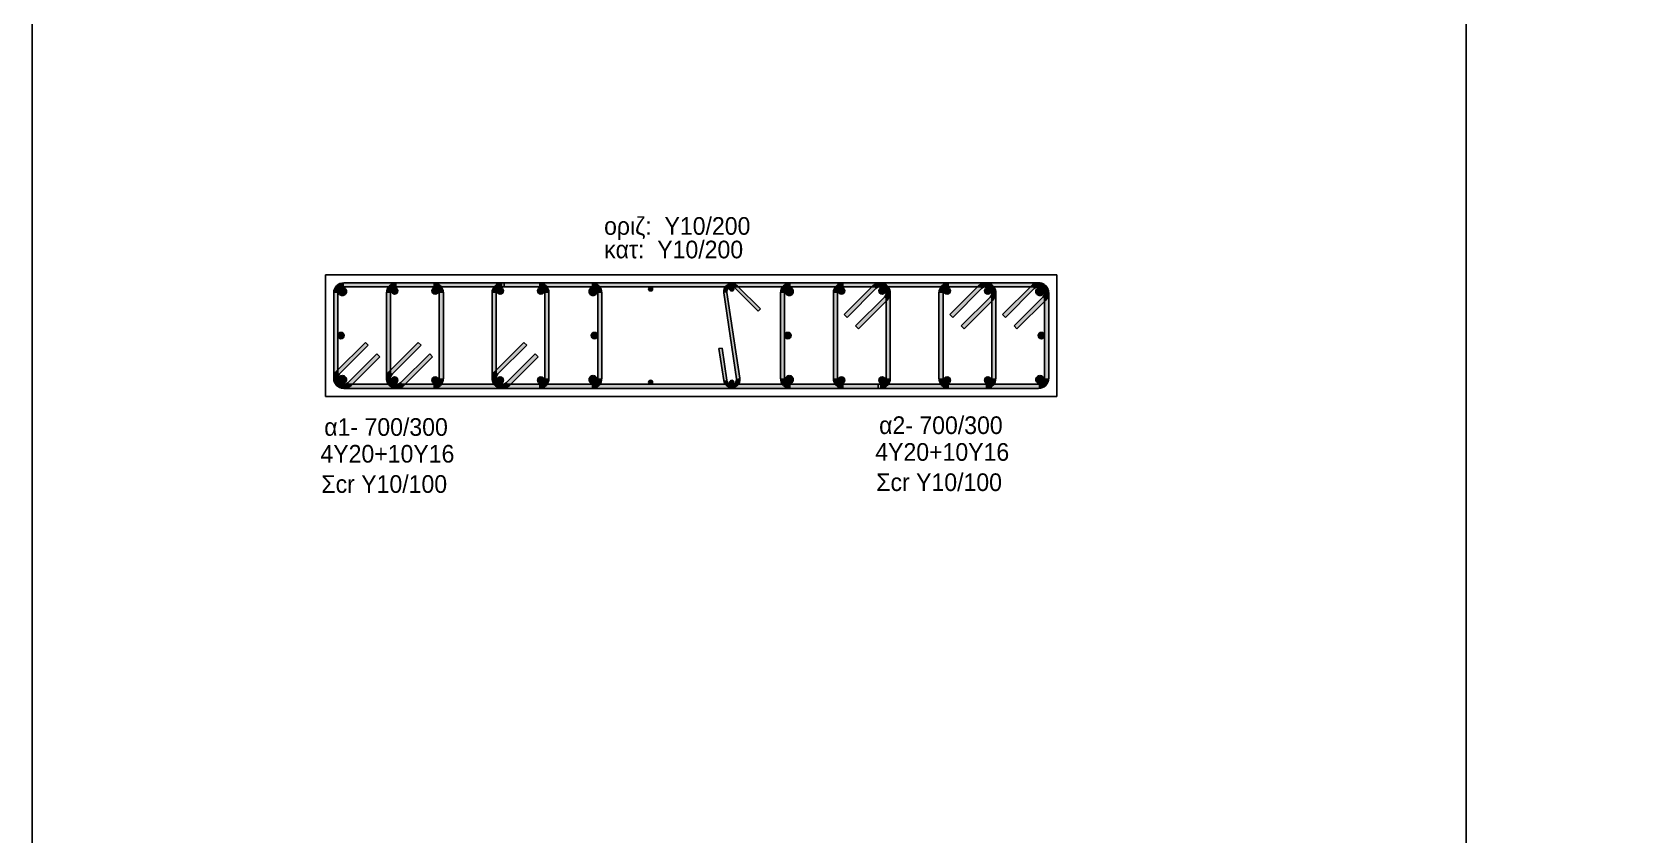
# Model space of a CAD drawing. Header units: millimetres. Extents: x -2171 to 1563, y -1758 to -1505.
# Drawn here: x 268.58 to 288.36, y -1610.18 to -1600.3 of the extents above; entities that cross this region are included whole.
import ezdxf

# ---------------------------------------------------------------- set-up
doc = ezdxf.new("R2010")
doc.units = ezdxf.units.MM
for name, color, linetype in [('-S_TEXT', 3, 'Continuous'), ('Col_Det', 7, 'Continuous'), ('Col_Det_Fill', 7, 'Continuous'), ('Geo_Col_Pro_1', 7, 'Continuous')]:
    doc.layers.add(name, color=color, linetype=linetype)
doc.styles.add('S1Arl22_b_934_161', font='arial.ttf', dxfattribs={"width": 0.933629, "height": 0.002175})

msp = doc.modelspace()

# ---------------------------------------------------------------- hatches: boundary and pattern name
at = {"layer": 'Col_Det_Fill'}
for color, points in [(252, [(272.4204, -1603.4326), (272.4204, -1603.3826, 0.4142136), (272.2954, -1603.5076), (272.3454, -1603.5076, -0.4142136)]), (252, [(272.3454, -1603.5076), (272.2954, -1603.5076), (272.2954, -1604.5576), (272.3454, -1604.5576)]), (12, [(272.3527, -1603.4899, 0.4142136), (272.4027, -1603.5399, 0.4142136), (272.4527, -1603.4899, 0.4142136), (272.4027, -1603.4399, 0.4142136)]), (252, [(275.4704, -1603.4326), (275.4704, -1603.3826), (272.4204, -1603.3826), (272.4204, -1603.4326)]), (252, [(273.0704, -1603.4326), (273.0704, -1603.3826, 0.4142136), (272.9454, -1603.5076), (272.9954, -1603.5076, -0.4142136)]), (252, [(272.9954, -1603.5076), (272.9454, -1603.5076), (272.9454, -1604.5576), (272.9954, -1604.5576)]), (56, [(273.0056, -1603.4828, 0.4142136), (273.0456, -1603.5228, 0.4142136), (273.0856, -1603.4828, 0.4142136), (273.0456, -1603.4428, 0.4142136)]), (252, [(273.5204, -1603.4326), (273.5204, -1603.3826), (273.0704, -1603.3826), (273.0704, -1603.4326)]), (56, [(273.5051, -1603.4828, 0.4142136), (273.5451, -1603.5228, 0.4142136), (273.5851, -1603.4828, 0.4142136), (273.5451, -1603.4428, 0.4142136)]), (252, [(273.5954, -1603.5076), (273.6454, -1603.5076, 0.4142136), (273.5204, -1603.3826), (273.5204, -1603.4326, -0.4142136)]), (252, [(273.5954, -1604.5576), (273.6454, -1604.5576), (273.6454, -1603.5076), (273.5954, -1603.5076)]), (252, [(274.3704, -1603.4326), (274.3704, -1603.3826, 0.4142136), (274.2454, -1603.5076), (274.2954, -1603.5076, -0.4142136)]), (252, [(274.2954, -1603.5076), (274.2454, -1603.5076), (274.2454, -1604.5576), (274.2954, -1604.5576)]), (56, [(274.3056, -1603.4828, 0.4142136), (274.3456, -1603.5228, 0.4142136), (274.3856, -1603.4828, 0.4142136), (274.3456, -1603.4428, 0.4142136)]), (252, [(274.8204, -1603.4326), (274.8204, -1603.3826), (274.3704, -1603.3826), (274.3704, -1603.4326)]), (252, [(278.9969, -1603.4326), (278.9969, -1603.3826), (274.3938, -1603.3826), (274.3938, -1603.4326)]), (56, [(274.8051, -1603.4828, 0.4142136), (274.8451, -1603.5228, 0.4142136), (274.8851, -1603.4828, 0.4142136), (274.8451, -1603.4428, 0.4142136)]), (252, [(274.8954, -1603.5076), (274.9454, -1603.5076, 0.4142136), (274.8204, -1603.3826), (274.8204, -1603.4326, -0.4142136)]), (252, [(274.8954, -1604.5576), (274.9454, -1604.5576), (274.9454, -1603.5076), (274.8954, -1603.5076)]), (12, [(275.438, -1603.4899, 0.4142136), (275.488, -1603.5399, 0.4142136), (275.538, -1603.4899, 0.4142136), (275.488, -1603.4399, 0.4142136)]), (252, [(275.5454, -1603.5076), (275.5954, -1603.5076, 0.4142136), (275.4704, -1603.3826), (275.4704, -1603.4326, -0.4142136)]), (252, [(275.5454, -1604.5576), (275.5954, -1604.5576), (275.5954, -1603.5076), (275.5454, -1603.5076)]), (133, [(276.1706, -1603.4576, 0.4142136), (276.1956, -1603.4826, 0.4142136), (276.2206, -1603.4576, 0.4142136), (276.1956, -1603.4326, 0.4142136)]), (252, [(277.0962, -1603.5074), (277.1358, -1603.5015, -0.7233449), (277.2375, -1603.4501), (277.2658, -1603.4219, 0.7233449)]), (252, [(277.2544, -1604.5637), (277.294, -1604.5578), (277.1358, -1603.5015), (277.0962, -1603.5074)]), (133, [(277.1701, -1603.4576, 0.4142136), (277.1951, -1603.4826, 0.4142136), (277.2201, -1603.4576, 0.4142136), (277.1951, -1603.4326, 0.4142136)]), (252, [(277.2658, -1603.4219), (277.2375, -1603.4501), (277.5204, -1603.733), (277.5487, -1603.7047)]), (252, [(277.9204, -1603.4326), (277.9204, -1603.3826, 0.4142136), (277.7954, -1603.5076), (277.8454, -1603.5076, -0.4142136)]), (252, [(277.8454, -1603.5076), (277.7954, -1603.5076), (277.7954, -1604.5576), (277.8454, -1604.5576)]), (12, [(277.9527, -1603.4899, 0.4142136), (277.9027, -1603.4399, 0.4142136), (277.8527, -1603.4899, 0.4142136), (277.9027, -1603.5399, 0.4142136)]), (252, [(280.9704, -1603.4326), (280.9704, -1603.3826), (277.9204, -1603.3826), (277.9204, -1603.4326)]), (252, [(278.5704, -1603.4326), (278.5704, -1603.3826, 0.4142136), (278.4454, -1603.5076), (278.4954, -1603.5076, -0.4142136)]), (252, [(278.4954, -1603.5076), (278.4454, -1603.5076), (278.4454, -1604.5576), (278.4954, -1604.5576)]), (56, [(278.5856, -1603.4828, 0.4142136), (278.5456, -1603.4428, 0.4142136), (278.5056, -1603.4828, 0.4142136), (278.5456, -1603.5228, 0.4142136)]), (252, [(279.0204, -1603.4326), (279.0204, -1603.3826), (278.5704, -1603.3826), (278.5704, -1603.4326)]), (252, [(278.9673, -1603.4545), (278.932, -1603.4192), (278.5784, -1603.7727), (278.6138, -1603.8081)]), (252, [(278.7198, -1603.9142), (278.7552, -1603.9495), (279.1087, -1603.596), (279.0734, -1603.5606)]), (252, [(279.0954, -1603.5076), (279.1454, -1603.5076, 0.6681786), (278.932, -1603.4192), (278.9673, -1603.4545, -0.6681786)]), (56, [(279.0851, -1603.4828, 0.4142136), (279.0451, -1603.4428, 0.4142136), (279.0051, -1603.4828, 0.4142136), (279.0451, -1603.5228, 0.4142136)]), (252, [(279.0734, -1603.5606), (279.1087, -1603.596, 0.6681786), (279.0204, -1603.3826), (279.0204, -1603.4326, -0.6681786)]), (252, [(279.0954, -1604.5576), (279.1454, -1604.5576), (279.1454, -1603.5076), (279.0954, -1603.5076)]), (252, [(279.8704, -1603.4326), (279.8704, -1603.3826, 0.4142136), (279.7454, -1603.5076), (279.7954, -1603.5076, -0.4142136)]), (252, [(279.7954, -1603.5076), (279.7454, -1603.5076), (279.7454, -1604.5576), (279.7954, -1604.5576)]), (56, [(279.8856, -1603.4828, 0.4142136), (279.8456, -1603.4428, 0.4142136), (279.8056, -1603.4828, 0.4142136), (279.8456, -1603.5228, 0.4142136)]), (252, [(280.3204, -1603.4326), (280.3204, -1603.3826), (279.8704, -1603.3826), (279.8704, -1603.4326)]), (252, [(280.2673, -1603.4545), (280.232, -1603.4192), (279.8784, -1603.7727), (279.9138, -1603.8081)]), (252, [(280.0198, -1603.9142), (280.0552, -1603.9495), (280.4087, -1603.596), (280.3734, -1603.5606)]), (252, [(280.3954, -1603.5076), (280.4454, -1603.5076, 0.6681786), (280.232, -1603.4192), (280.2673, -1603.4545, -0.6681786)]), (56, [(280.3851, -1603.4828, 0.4142136), (280.3451, -1603.4428, 0.4142136), (280.3051, -1603.4828, 0.4142136), (280.3451, -1603.5228, 0.4142136)]), (252, [(280.3734, -1603.5606), (280.4087, -1603.596, 0.6681786), (280.3204, -1603.3826), (280.3204, -1603.4326, -0.6681786)]), (252, [(280.3954, -1604.5576), (280.4454, -1604.5576), (280.4454, -1603.5076), (280.3954, -1603.5076)]), (252, [(280.9173, -1603.4545), (280.882, -1603.4192), (280.5284, -1603.7727), (280.5638, -1603.8081)]), (252, [(280.6698, -1603.9142), (280.7052, -1603.9495), (281.0587, -1603.596), (281.0234, -1603.5606)]), (252, [(281.0454, -1603.5076), (281.0954, -1603.5076, 0.6681786), (280.882, -1603.4192), (280.9173, -1603.4545, -0.6681786)]), (12, [(281.038, -1603.4899, 0.4142136), (280.988, -1603.4399, 0.4142136), (280.938, -1603.4899, 0.4142136), (280.988, -1603.5399, 0.4142136)]), (252, [(281.0234, -1603.5606), (281.0587, -1603.596, 0.6681786), (280.9704, -1603.3826), (280.9704, -1603.4326, -0.6681786)]), (252, [(281.0454, -1604.5576), (281.0954, -1604.5576), (281.0954, -1603.5076), (281.0454, -1603.5076)]), (252, [(272.7209, -1604.151), (272.6855, -1604.1156), (272.332, -1604.4692), (272.3673, -1604.5045)]), (12, [(272.3454, -1604.0325, 0.4142136), (272.3854, -1604.0725, 0.4142136), (272.4254, -1604.0325, 0.4142136), (272.3854, -1603.9925, 0.4142136)]), (252, [(273.3709, -1604.151), (273.3355, -1604.1156), (272.982, -1604.4692), (273.0173, -1604.5045)]), (252, [(274.6709, -1604.151), (274.6355, -1604.1156), (274.282, -1604.4692), (274.3173, -1604.5045)]), (12, [(275.4654, -1604.0326, 0.4142136), (275.5054, -1604.0726, 0.4142136), (275.5454, -1604.0326, 0.4142136), (275.5054, -1603.9926, 0.4142136)]), (12, [(277.9254, -1604.0325, 0.4142136), (277.8854, -1603.9925, 0.4142136), (277.8454, -1604.0325, 0.4142136), (277.8854, -1604.0725, 0.4142136)]), (12, [(281.0454, -1604.0326, 0.4142136), (281.0054, -1603.9926, 0.4142136), (280.9654, -1604.0326, 0.4142136), (281.0054, -1604.0726, 0.4142136)]), (252, [(272.4734, -1604.6106), (272.5087, -1604.646), (272.8623, -1604.2924), (272.8269, -1604.2571)]), (252, [(273.1234, -1604.6106), (273.1587, -1604.646), (273.5123, -1604.2924), (273.4769, -1604.2571)]), (252, [(274.4234, -1604.6106), (274.4587, -1604.646), (274.8123, -1604.2924), (274.7769, -1604.2571)]), (252, [(277.0765, -1604.1859), (277.0369, -1604.1918), (277.0962, -1604.5874), (277.1358, -1604.5815)]), (252, [(272.3673, -1604.5045), (272.332, -1604.4692, 0.6681786), (272.4204, -1604.6826), (272.4204, -1604.6326, -0.6681786)]), (252, [(272.3454, -1604.5576), (272.2954, -1604.5576, 0.6681786), (272.5087, -1604.646), (272.4734, -1604.6106, -0.6681786)]), (12, [(272.3527, -1604.5753, 0.4142136), (272.4027, -1604.6253, 0.4142136), (272.4527, -1604.5753, 0.4142136), (272.4027, -1604.5253, 0.4142136)]), (252, [(273.0173, -1604.5045), (272.982, -1604.4692, 0.6681786), (273.0704, -1604.6826), (273.0704, -1604.6326, -0.6681786)]), (252, [(272.9954, -1604.5576), (272.9454, -1604.5576, 0.6681786), (273.1587, -1604.646), (273.1234, -1604.6106, -0.6681786)]), (56, [(273.0056, -1604.5823, 0.4142136), (273.0456, -1604.6223, 0.4142136), (273.0856, -1604.5823, 0.4142136), (273.0456, -1604.5423, 0.4142136)]), (56, [(273.5051, -1604.5823, 0.4142136), (273.5451, -1604.6223, 0.4142136), (273.5851, -1604.5823, 0.4142136), (273.5451, -1604.5423, 0.4142136)]), (252, [(273.5204, -1604.6326), (273.5204, -1604.6826, 0.4142136), (273.6454, -1604.5576), (273.5954, -1604.5576, -0.4142136)]), (252, [(274.3173, -1604.5045), (274.282, -1604.4692, 0.6681786), (274.3704, -1604.6826), (274.3704, -1604.6326, -0.6681786)]), (252, [(274.2954, -1604.5576), (274.2454, -1604.5576, 0.6681786), (274.4587, -1604.646), (274.4234, -1604.6106, -0.6681786)]), (56, [(274.3056, -1604.5823, 0.4142136), (274.3456, -1604.6223, 0.4142136), (274.3856, -1604.5823, 0.4142136), (274.3456, -1604.5423, 0.4142136)]), (56, [(274.8051, -1604.5823, 0.4142136), (274.8451, -1604.6223, 0.4142136), (274.8851, -1604.5823, 0.4142136), (274.8451, -1604.5423, 0.4142136)]), (252, [(274.8204, -1604.6326), (274.8204, -1604.6826, 0.4142136), (274.9454, -1604.5576), (274.8954, -1604.5576, -0.4142136)]), (12, [(275.438, -1604.5753, 0.4142136), (275.488, -1604.6253, 0.4142136), (275.538, -1604.5753, 0.4142136), (275.488, -1604.5253, 0.4142136)]), (252, [(275.4704, -1604.6326), (275.4704, -1604.6826, 0.4142136), (275.5954, -1604.5576), (275.5454, -1604.5576, -0.4142136)]), (252, [(277.1358, -1604.5815), (277.0962, -1604.5874, 1), (277.294, -1604.5578), (277.2544, -1604.5637, -1)]), (252, [(277.8454, -1604.5576), (277.7954, -1604.5576, 0.4142136), (277.9204, -1604.6826), (277.9204, -1604.6326, -0.4142136)]), (12, [(277.9527, -1604.5753, 0.4142136), (277.9027, -1604.5253, 0.4142136), (277.8527, -1604.5753, 0.4142136), (277.9027, -1604.6253, 0.4142136)]), (252, [(278.4954, -1604.5576), (278.4454, -1604.5576, 0.4142136), (278.5704, -1604.6826), (278.5704, -1604.6326, -0.4142136)]), (56, [(278.5856, -1604.5823, 0.4142136), (278.5456, -1604.5423, 0.4142136), (278.5056, -1604.5823, 0.4142136), (278.5456, -1604.6223, 0.4142136)]), (56, [(279.0851, -1604.5823, 0.4142136), (279.0451, -1604.5423, 0.4142136), (279.0051, -1604.5823, 0.4142136), (279.0451, -1604.6223, 0.4142136)]), (252, [(279.0204, -1604.6326), (279.0204, -1604.6826, 0.4142136), (279.1454, -1604.5576), (279.0954, -1604.5576, -0.4142136)]), (252, [(279.7954, -1604.5576), (279.7454, -1604.5576, 0.4142136), (279.8704, -1604.6826), (279.8704, -1604.6326, -0.4142136)]), (56, [(279.8856, -1604.5823, 0.4142136), (279.8456, -1604.5423, 0.4142136), (279.8056, -1604.5823, 0.4142136), (279.8456, -1604.6223, 0.4142136)]), (56, [(280.3851, -1604.5823, 0.4142136), (280.3451, -1604.5423, 0.4142136), (280.3051, -1604.5823, 0.4142136), (280.3451, -1604.6223, 0.4142136)]), (252, [(280.3204, -1604.6326), (280.3204, -1604.6826, 0.4142136), (280.4454, -1604.5576), (280.3954, -1604.5576, -0.4142136)]), (12, [(281.038, -1604.5753, 0.4142136), (280.988, -1604.5253, 0.4142136), (280.938, -1604.5753, 0.4142136), (280.988, -1604.6253, 0.4142136)]), (252, [(280.9704, -1604.6326), (280.9704, -1604.6826, 0.4142136), (281.0954, -1604.5576), (281.0454, -1604.5576, -0.4142136)]), (252, [(272.4204, -1604.6326), (272.4204, -1604.6826), (275.4704, -1604.6826), (275.4704, -1604.6326)]), (252, [(273.0704, -1604.6326), (273.0704, -1604.6826), (273.5204, -1604.6826), (273.5204, -1604.6326)]), (252, [(274.3704, -1604.6326), (274.3704, -1604.6826), (274.8204, -1604.6826), (274.8204, -1604.6326)]), (252, [(274.3938, -1604.6326), (274.3938, -1604.6826), (278.9969, -1604.6826), (278.9969, -1604.6326)]), (133, [(276.1706, -1604.6076, 0.4142136), (276.1956, -1604.6326, 0.4142136), (276.2206, -1604.6076, 0.4142136), (276.1956, -1604.5826, 0.4142136)]), (133, [(277.1701, -1604.6076, 0.4142136), (277.1951, -1604.6326, 0.4142136), (277.2201, -1604.6076, 0.4142136), (277.1951, -1604.5826, 0.4142136)]), (252, [(277.9204, -1604.6326), (277.9204, -1604.6826), (280.9704, -1604.6826), (280.9704, -1604.6326)]), (252, [(278.5704, -1604.6326), (278.5704, -1604.6826), (279.0204, -1604.6826), (279.0204, -1604.6326)]), (252, [(279.8704, -1604.6326), (279.8704, -1604.6826), (280.3204, -1604.6826), (280.3204, -1604.6326)])]:
    msp.add_hatch(color=color, dxfattribs=at).paths.add_polyline_path(points)

# ---------------------------------------------------------------- linework, layer by layer
at = {"layer": '-S_TEXT', "ltscale": 5}
msp.add_lwpolyline([(268.584, -1590.2497), (326.7315, -1590.2497), (326.7315, -1630.2944), (268.584, -1630.2944)], close=True, dxfattribs=at)
at = {"layer": 'Col_Det', "color": 7}
for points in [[(281.1954, -1603.2826), (272.1954, -1603.2826)], [(272.1954, -1603.2826), (272.1954, -1604.7826)], [(281.1954, -1604.7826), (281.1954, -1603.2826)], [(272.2954, -1603.5076), (272.2954, -1604.5576)], [(272.3454, -1604.5576), (272.3454, -1603.5076)], [(275.4704, -1603.3826), (272.4204, -1603.3826)], [(272.4204, -1603.4326), (275.4704, -1603.4326)], [(272.9454, -1603.5076), (272.9454, -1604.5576)], [(272.9954, -1604.5576), (272.9954, -1603.5076)], [(273.5204, -1603.3826), (273.0704, -1603.3826)], [(273.0704, -1603.4326), (273.5204, -1603.4326)], [(273.5954, -1603.5076), (273.5954, -1604.5576)], [(273.6454, -1604.5576), (273.6454, -1603.5076)], [(274.2454, -1603.5076), (274.2454, -1604.5576)], [(274.2954, -1604.5576), (274.2954, -1603.5076)], [(274.8204, -1603.3826), (274.3704, -1603.3826)], [(274.3704, -1603.4326), (274.8204, -1603.4326)], [(278.9969, -1603.3826), (274.3938, -1603.3826)], [(274.3938, -1603.3826), (274.3938, -1603.4326)], [(274.3938, -1603.4326), (278.9969, -1603.4326)], [(274.8954, -1603.5076), (274.8954, -1604.5576)], [(274.9454, -1604.5576), (274.9454, -1603.5076)], [(275.5454, -1603.5076), (275.5454, -1604.5576)], [(275.5954, -1604.5576), (275.5954, -1603.5076)], [(277.0962, -1603.5074), (277.2544, -1604.5637)], [(277.294, -1604.5578), (277.1358, -1603.5015)], [(277.2375, -1603.4501), (277.5204, -1603.733)], [(277.5487, -1603.7047), (277.2658, -1603.4219)], [(277.7954, -1603.5076), (277.7954, -1604.5576)], [(277.8454, -1604.5576), (277.8454, -1603.5076)], [(280.9704, -1603.3826), (277.9204, -1603.3826)], [(277.9204, -1603.4326), (280.9704, -1603.4326)], [(278.4454, -1603.5076), (278.4454, -1604.5576)], [(278.4954, -1604.5576), (278.4954, -1603.5076)], [(279.0204, -1603.3826), (278.5704, -1603.3826)], [(278.5704, -1603.4326), (279.0204, -1603.4326)], [(278.932, -1603.4192), (278.5784, -1603.7727)], [(278.6138, -1603.8081), (278.9673, -1603.4545)], [(279.0734, -1603.5606), (278.7198, -1603.9142)], [(278.9969, -1603.4326), (278.9969, -1603.3826)], [(279.0954, -1603.5076), (279.0954, -1604.5576)], [(279.1454, -1604.5576), (279.1454, -1603.5076)], [(279.7454, -1603.5076), (279.7454, -1604.5576)], [(279.7954, -1604.5576), (279.7954, -1603.5076)], [(280.3204, -1603.3826), (279.8704, -1603.3826)], [(279.8704, -1603.4326), (280.3204, -1603.4326)], [(280.232, -1603.4192), (279.8784, -1603.7727)], [(279.9138, -1603.8081), (280.2673, -1603.4545)], [(280.3734, -1603.5606), (280.0198, -1603.9142)], [(280.3954, -1603.5076), (280.3954, -1604.5576)], [(280.4454, -1604.5576), (280.4454, -1603.5076)], [(280.882, -1603.4192), (280.5284, -1603.7727)], [(280.5638, -1603.8081), (280.9173, -1603.4545)], [(281.0234, -1603.5606), (280.6698, -1603.9142)], [(281.0454, -1603.5076), (281.0454, -1604.5576)], [(281.0954, -1604.5576), (281.0954, -1603.5076)], [(277.5204, -1603.733), (277.5487, -1603.7047)], [(278.5784, -1603.7727), (278.6138, -1603.8081)], [(278.7552, -1603.9495), (279.1087, -1603.596)], [(279.8784, -1603.7727), (279.9138, -1603.8081)], [(280.0552, -1603.9495), (280.4087, -1603.596)], [(280.5284, -1603.7727), (280.5638, -1603.8081)], [(280.7052, -1603.9495), (281.0587, -1603.596)], [(278.7198, -1603.9142), (278.7552, -1603.9495)], [(280.0198, -1603.9142), (280.0552, -1603.9495)], [(280.6698, -1603.9142), (280.7052, -1603.9495)], [(272.6855, -1604.1156), (272.332, -1604.4692)], [(272.3673, -1604.5045), (272.7209, -1604.151)], [(272.7209, -1604.151), (272.6855, -1604.1156)], [(273.3355, -1604.1156), (272.982, -1604.4692)], [(273.0173, -1604.5045), (273.3709, -1604.151)], [(273.3709, -1604.151), (273.3355, -1604.1156)], [(274.6355, -1604.1156), (274.282, -1604.4692)], [(274.3173, -1604.5045), (274.6709, -1604.151)], [(274.6709, -1604.151), (274.6355, -1604.1156)], [(272.8269, -1604.2571), (272.4734, -1604.6106)], [(272.5087, -1604.646), (272.8623, -1604.2924)], [(272.8623, -1604.2924), (272.8269, -1604.2571)], [(273.4769, -1604.2571), (273.1234, -1604.6106)], [(273.1587, -1604.646), (273.5123, -1604.2924)], [(273.5123, -1604.2924), (273.4769, -1604.2571)], [(274.7769, -1604.2571), (274.4234, -1604.6106)], [(274.4587, -1604.646), (274.8123, -1604.2924)], [(274.8123, -1604.2924), (274.7769, -1604.2571)], [(277.0765, -1604.1859), (277.0369, -1604.1918)], [(277.0369, -1604.1918), (277.0962, -1604.5874)], [(277.1358, -1604.5815), (277.0765, -1604.1859)], [(275.4704, -1604.6326), (272.4204, -1604.6326)], [(272.4204, -1604.6826), (275.4704, -1604.6826)], [(273.5204, -1604.6326), (273.0704, -1604.6326)], [(273.0704, -1604.6826), (273.5204, -1604.6826)], [(274.8204, -1604.6326), (274.3704, -1604.6326)], [(274.3704, -1604.6826), (274.8204, -1604.6826)], [(274.3938, -1604.6326), (274.3938, -1604.6826)], [(278.9969, -1604.6326), (274.3938, -1604.6326)], [(274.3938, -1604.6826), (278.9969, -1604.6826)], [(280.9704, -1604.6326), (277.9204, -1604.6326)], [(277.9204, -1604.6826), (280.9704, -1604.6826)], [(279.0204, -1604.6326), (278.5704, -1604.6326)], [(278.5704, -1604.6826), (279.0204, -1604.6826)], [(278.9969, -1604.6826), (278.9969, -1604.6326)], [(280.3204, -1604.6326), (279.8704, -1604.6326)], [(279.8704, -1604.6826), (280.3204, -1604.6826)], [(272.1954, -1604.7826), (281.1954, -1604.7826)]]:
    msp.add_lwpolyline(points, dxfattribs=at)
for points in [[(272.4204, -1603.3826, 0.4142136), (272.2954, -1603.5076)], [(272.3454, -1603.5076, -0.4142136), (272.4204, -1603.4326, -0.4142136)], [(272.4027, -1603.4399, 0.4142136), (272.3527, -1603.4899, 0.4142136)], [(272.3527, -1603.4899, 0.4142136), (272.4027, -1603.5399, 0.4142136)], [(272.4527, -1603.4899, 0.4142136), (272.4027, -1603.4399, 0.4142136)], [(272.4027, -1603.5399, 0.4142136), (272.4527, -1603.4899, 0.4142136)], [(273.0704, -1603.3826, 0.4142136), (272.9454, -1603.5076)], [(272.9954, -1603.5076, -0.4142136), (273.0704, -1603.4326, -0.4142136)], [(273.0456, -1603.4428, 0.4142136), (273.0056, -1603.4828, 0.4142136)], [(273.0056, -1603.4828, 0.4142136), (273.0456, -1603.5228, 0.4142136)], [(273.0856, -1603.4828, 0.4142136), (273.0456, -1603.4428, 0.4142136)], [(273.0456, -1603.5228, 0.4142136), (273.0856, -1603.4828, 0.4142136)], [(273.5451, -1603.4428, 0.4142136), (273.5051, -1603.4828, 0.4142136)], [(273.5051, -1603.4828, 0.4142136), (273.5451, -1603.5228, 0.4142136)], [(273.6454, -1603.5076, 0.4142136), (273.5204, -1603.3826)], [(273.5204, -1603.4326, -0.4142136), (273.5954, -1603.5076, -0.4142136)], [(273.5851, -1603.4828, 0.4142136), (273.5451, -1603.4428, 0.4142136)], [(273.5451, -1603.5228, 0.4142136), (273.5851, -1603.4828, 0.4142136)], [(274.3704, -1603.3826, 0.4142136), (274.2454, -1603.5076)], [(274.2954, -1603.5076, -0.4142136), (274.3704, -1603.4326, -0.4142136)], [(274.3456, -1603.4428, 0.4142136), (274.3056, -1603.4828, 0.4142136)], [(274.3056, -1603.4828, 0.4142136), (274.3456, -1603.5228, 0.4142136)], [(274.3856, -1603.4828, 0.4142136), (274.3456, -1603.4428, 0.4142136)], [(274.3456, -1603.5228, 0.4142136), (274.3856, -1603.4828, 0.4142136)], [(274.8451, -1603.4428, 0.4142136), (274.8051, -1603.4828, 0.4142136)], [(274.8051, -1603.4828, 0.4142136), (274.8451, -1603.5228, 0.4142136)], [(274.9454, -1603.5076, 0.4142136), (274.8204, -1603.3826)], [(274.8204, -1603.4326, -0.4142136), (274.8954, -1603.5076, -0.4142136)], [(274.8851, -1603.4828, 0.4142136), (274.8451, -1603.4428, 0.4142136)], [(274.8451, -1603.5228, 0.4142136), (274.8851, -1603.4828, 0.4142136)], [(275.488, -1603.4399, 0.4142136), (275.438, -1603.4899, 0.4142136)], [(275.438, -1603.4899, 0.4142136), (275.488, -1603.5399, 0.4142136)], [(275.5954, -1603.5076, 0.4142136), (275.4704, -1603.3826)], [(275.4704, -1603.4326, -0.4142136), (275.5454, -1603.5076, -0.4142136)], [(275.538, -1603.4899, 0.4142136), (275.488, -1603.4399, 0.4142136)], [(275.488, -1603.5399, 0.4142136), (275.538, -1603.4899, 0.4142136)], [(276.1956, -1603.4326, 0.4142136), (276.1706, -1603.4576, 0.4142136)], [(276.1706, -1603.4576, 0.4142136), (276.1956, -1603.4826, 0.4142136)], [(276.2206, -1603.4576, 0.4142136), (276.1956, -1603.4326, 0.4142136)], [(276.1956, -1603.4826, 0.4142136), (276.2206, -1603.4576, 0.4142136)], [(277.2658, -1603.4219, 0.7233449), (277.0962, -1603.5074, 0.7233449)], [(277.1358, -1603.5015, -0.7233449), (277.2375, -1603.4501)], [(277.1951, -1603.4326, 0.4142136), (277.1701, -1603.4576, 0.4142136)], [(277.1701, -1603.4576, 0.4142136), (277.1951, -1603.4826, 0.4142136)], [(277.2201, -1603.4576, 0.4142136), (277.1951, -1603.4326, 0.4142136)], [(277.1951, -1603.4826, 0.4142136), (277.2201, -1603.4576, 0.4142136)], [(277.9204, -1603.3826, 0.4142136), (277.7954, -1603.5076)], [(277.8454, -1603.5076, -0.4142136), (277.9204, -1603.4326, -0.4142136)], [(277.9027, -1603.4399, 0.4142136), (277.8527, -1603.4899, 0.4142136)], [(277.8527, -1603.4899, 0.4142136), (277.9027, -1603.5399, 0.4142136)], [(277.9527, -1603.4899, 0.4142136), (277.9027, -1603.4399, 0.4142136)], [(277.9027, -1603.5399, 0.4142136), (277.9527, -1603.4899, 0.4142136)], [(278.5704, -1603.3826, 0.4142136), (278.4454, -1603.5076)], [(278.4954, -1603.5076, -0.4142136), (278.5704, -1603.4326, -0.4142136)], [(278.5456, -1603.4428, 0.4142136), (278.5056, -1603.4828, 0.4142136)], [(278.5056, -1603.4828, 0.4142136), (278.5456, -1603.5228, 0.4142136)], [(278.5856, -1603.4828, 0.4142136), (278.5456, -1603.4428, 0.4142136)], [(278.5456, -1603.5228, 0.4142136), (278.5856, -1603.4828, 0.4142136)], [(279.1454, -1603.5076, 0.6681786), (278.932, -1603.4192)], [(278.9673, -1603.4545, -0.6681786), (279.0954, -1603.5076, -0.6681786)], [(279.0451, -1603.4428, 0.4142136), (279.0051, -1603.4828, 0.4142136)], [(279.0051, -1603.4828, 0.4142136), (279.0451, -1603.5228, 0.4142136)], [(279.1087, -1603.596, 0.6681786), (279.0204, -1603.3826)], [(279.0204, -1603.4326, -0.6681786), (279.0734, -1603.5606, -0.6681786)], [(279.0851, -1603.4828, 0.4142136), (279.0451, -1603.4428, 0.4142136)], [(279.0451, -1603.5228, 0.4142136), (279.0851, -1603.4828, 0.4142136)], [(279.8704, -1603.3826, 0.4142136), (279.7454, -1603.5076)], [(279.7954, -1603.5076, -0.4142136), (279.8704, -1603.4326, -0.4142136)], [(279.8456, -1603.4428, 0.4142136), (279.8056, -1603.4828, 0.4142136)], [(279.8056, -1603.4828, 0.4142136), (279.8456, -1603.5228, 0.4142136)], [(279.8856, -1603.4828, 0.4142136), (279.8456, -1603.4428, 0.4142136)], [(279.8456, -1603.5228, 0.4142136), (279.8856, -1603.4828, 0.4142136)], [(280.4454, -1603.5076, 0.6681786), (280.232, -1603.4192)], [(280.2673, -1603.4545, -0.6681786), (280.3954, -1603.5076, -0.6681786)], [(280.3451, -1603.4428, 0.4142136), (280.3051, -1603.4828, 0.4142136)], [(280.3051, -1603.4828, 0.4142136), (280.3451, -1603.5228, 0.4142136)], [(280.4087, -1603.596, 0.6681786), (280.3204, -1603.3826)], [(280.3204, -1603.4326, -0.6681786), (280.3734, -1603.5606, -0.6681786)], [(280.3851, -1603.4828, 0.4142136), (280.3451, -1603.4428, 0.4142136)], [(280.3451, -1603.5228, 0.4142136), (280.3851, -1603.4828, 0.4142136)], [(281.0954, -1603.5076, 0.6681786), (280.882, -1603.4192)], [(280.9173, -1603.4545, -0.6681786), (281.0454, -1603.5076, -0.6681786)], [(280.988, -1603.4399, 0.4142136), (280.938, -1603.4899, 0.4142136)], [(280.938, -1603.4899, 0.4142136), (280.988, -1603.5399, 0.4142136)], [(281.0587, -1603.596, 0.6681786), (280.9704, -1603.3826)], [(280.9704, -1603.4326, -0.6681786), (281.0234, -1603.5606, -0.6681786)], [(281.038, -1603.4899, 0.4142136), (280.988, -1603.4399, 0.4142136)], [(280.988, -1603.5399, 0.4142136), (281.038, -1603.4899, 0.4142136)], [(272.3854, -1603.9925, 0.4142136), (272.3454, -1604.0325, 0.4142136)], [(272.3454, -1604.0325, 0.4142136), (272.3854, -1604.0725, 0.4142136)], [(272.4254, -1604.0325, 0.4142136), (272.3854, -1603.9925, 0.4142136)], [(272.3854, -1604.0725, 0.4142136), (272.4254, -1604.0325, 0.4142136)], [(275.5054, -1603.9926, 0.4142136), (275.4654, -1604.0326, 0.4142136)], [(275.4654, -1604.0326, 0.4142136), (275.5054, -1604.0726, 0.4142136)], [(275.5454, -1604.0326, 0.4142136), (275.5054, -1603.9926, 0.4142136)], [(275.5054, -1604.0726, 0.4142136), (275.5454, -1604.0326, 0.4142136)], [(277.8854, -1603.9925, 0.4142136), (277.8454, -1604.0325, 0.4142136)], [(277.8454, -1604.0325, 0.4142136), (277.8854, -1604.0725, 0.4142136)], [(277.9254, -1604.0325, 0.4142136), (277.8854, -1603.9925, 0.4142136)], [(277.8854, -1604.0725, 0.4142136), (277.9254, -1604.0325, 0.4142136)], [(281.0054, -1603.9926, 0.4142136), (280.9654, -1604.0326, 0.4142136)], [(280.9654, -1604.0326, 0.4142136), (281.0054, -1604.0726, 0.4142136)], [(281.0454, -1604.0326, 0.4142136), (281.0054, -1603.9926, 0.4142136)], [(281.0054, -1604.0726, 0.4142136), (281.0454, -1604.0326, 0.4142136)], [(272.332, -1604.4692, 0.6681786), (272.4204, -1604.6826)], [(272.2954, -1604.5576, 0.6681786), (272.5087, -1604.646)], [(272.4204, -1604.6326, -0.6681786), (272.3673, -1604.5045, -0.6681786)], [(272.4734, -1604.6106, -0.6681786), (272.3454, -1604.5576, -0.6681786)], [(272.4027, -1604.5253, 0.4142136), (272.3527, -1604.5753, 0.4142136)], [(272.4527, -1604.5753, 0.4142136), (272.4027, -1604.5253, 0.4142136)], [(272.982, -1604.4692, 0.6681786), (273.0704, -1604.6826)], [(272.9454, -1604.5576, 0.6681786), (273.1587, -1604.646)], [(273.0704, -1604.6326, -0.6681786), (273.0173, -1604.5045, -0.6681786)], [(273.1234, -1604.6106, -0.6681786), (272.9954, -1604.5576, -0.6681786)], [(273.0456, -1604.5423, 0.4142136), (273.0056, -1604.5823, 0.4142136)], [(273.0856, -1604.5823, 0.4142136), (273.0456, -1604.5423, 0.4142136)], [(273.5451, -1604.5423, 0.4142136), (273.5051, -1604.5823, 0.4142136)], [(273.5204, -1604.6826, 0.4142136), (273.6454, -1604.5576)], [(273.5954, -1604.5576, -0.4142136), (273.5204, -1604.6326, -0.4142136)], [(273.5851, -1604.5823, 0.4142136), (273.5451, -1604.5423, 0.4142136)], [(274.282, -1604.4692, 0.6681786), (274.3704, -1604.6826)], [(274.2454, -1604.5576, 0.6681786), (274.4587, -1604.646)], [(274.3704, -1604.6326, -0.6681786), (274.3173, -1604.5045, -0.6681786)], [(274.4234, -1604.6106, -0.6681786), (274.2954, -1604.5576, -0.6681786)], [(274.3456, -1604.5423, 0.4142136), (274.3056, -1604.5823, 0.4142136)], [(274.3856, -1604.5823, 0.4142136), (274.3456, -1604.5423, 0.4142136)], [(274.8451, -1604.5423, 0.4142136), (274.8051, -1604.5823, 0.4142136)], [(274.8204, -1604.6826, 0.4142136), (274.9454, -1604.5576)], [(274.8954, -1604.5576, -0.4142136), (274.8204, -1604.6326, -0.4142136)], [(274.8851, -1604.5823, 0.4142136), (274.8451, -1604.5423, 0.4142136)], [(275.488, -1604.5253, 0.4142136), (275.438, -1604.5753, 0.4142136)], [(275.4704, -1604.6826, 0.4142136), (275.5954, -1604.5576)], [(275.5454, -1604.5576, -0.4142136), (275.4704, -1604.6326, -0.4142136)], [(275.538, -1604.5753, 0.4142136), (275.488, -1604.5253, 0.4142136)], [(277.0962, -1604.5874, 1), (277.294, -1604.5578)], [(277.2544, -1604.5637, -1), (277.1358, -1604.5815, -1)], [(277.7954, -1604.5576, 0.4142136), (277.9204, -1604.6826)], [(277.9204, -1604.6326, -0.4142136), (277.8454, -1604.5576, -0.4142136)], [(277.9027, -1604.5253, 0.4142136), (277.8527, -1604.5753, 0.4142136)], [(277.9527, -1604.5753, 0.4142136), (277.9027, -1604.5253, 0.4142136)], [(278.4454, -1604.5576, 0.4142136), (278.5704, -1604.6826)], [(278.5704, -1604.6326, -0.4142136), (278.4954, -1604.5576, -0.4142136)], [(278.5456, -1604.5423, 0.4142136), (278.5056, -1604.5823, 0.4142136)], [(278.5856, -1604.5823, 0.4142136), (278.5456, -1604.5423, 0.4142136)], [(279.0451, -1604.5423, 0.4142136), (279.0051, -1604.5823, 0.4142136)], [(279.0204, -1604.6826, 0.4142136), (279.1454, -1604.5576)], [(279.0954, -1604.5576, -0.4142136), (279.0204, -1604.6326, -0.4142136)], [(279.0851, -1604.5823, 0.4142136), (279.0451, -1604.5423, 0.4142136)], [(279.7454, -1604.5576, 0.4142136), (279.8704, -1604.6826)], [(279.8704, -1604.6326, -0.4142136), (279.7954, -1604.5576, -0.4142136)], [(279.8456, -1604.5423, 0.4142136), (279.8056, -1604.5823, 0.4142136)], [(279.8856, -1604.5823, 0.4142136), (279.8456, -1604.5423, 0.4142136)], [(280.3451, -1604.5423, 0.4142136), (280.3051, -1604.5823, 0.4142136)], [(280.3204, -1604.6826, 0.4142136), (280.4454, -1604.5576)], [(280.3954, -1604.5576, -0.4142136), (280.3204, -1604.6326, -0.4142136)], [(280.3851, -1604.5823, 0.4142136), (280.3451, -1604.5423, 0.4142136)], [(280.988, -1604.5253, 0.4142136), (280.938, -1604.5753, 0.4142136)], [(280.9704, -1604.6826, 0.4142136), (281.0954, -1604.5576)], [(281.0454, -1604.5576, -0.4142136), (280.9704, -1604.6326, -0.4142136)], [(281.038, -1604.5753, 0.4142136), (280.988, -1604.5253, 0.4142136)], [(272.3527, -1604.5753, 0.4142136), (272.4027, -1604.6253, 0.4142136)], [(272.4027, -1604.6253, 0.4142136), (272.4527, -1604.5753, 0.4142136)], [(273.0056, -1604.5823, 0.4142136), (273.0456, -1604.6223, 0.4142136)], [(273.0456, -1604.6223, 0.4142136), (273.0856, -1604.5823, 0.4142136)], [(273.5051, -1604.5823, 0.4142136), (273.5451, -1604.6223, 0.4142136)], [(273.5451, -1604.6223, 0.4142136), (273.5851, -1604.5823, 0.4142136)], [(274.3056, -1604.5823, 0.4142136), (274.3456, -1604.6223, 0.4142136)], [(274.3456, -1604.6223, 0.4142136), (274.3856, -1604.5823, 0.4142136)], [(274.8051, -1604.5823, 0.4142136), (274.8451, -1604.6223, 0.4142136)], [(274.8451, -1604.6223, 0.4142136), (274.8851, -1604.5823, 0.4142136)], [(275.438, -1604.5753, 0.4142136), (275.488, -1604.6253, 0.4142136)], [(275.488, -1604.6253, 0.4142136), (275.538, -1604.5753, 0.4142136)], [(276.1956, -1604.5826, 0.4142136), (276.1706, -1604.6076, 0.4142136)], [(276.1706, -1604.6076, 0.4142136), (276.1956, -1604.6326, 0.4142136)], [(276.2206, -1604.6076, 0.4142136), (276.1956, -1604.5826, 0.4142136)], [(276.1956, -1604.6326, 0.4142136), (276.2206, -1604.6076, 0.4142136)], [(277.1951, -1604.5826, 0.4142136), (277.1701, -1604.6076, 0.4142136)], [(277.1701, -1604.6076, 0.4142136), (277.1951, -1604.6326, 0.4142136)], [(277.2201, -1604.6076, 0.4142136), (277.1951, -1604.5826, 0.4142136)], [(277.1951, -1604.6326, 0.4142136), (277.2201, -1604.6076, 0.4142136)], [(277.8527, -1604.5753, 0.4142136), (277.9027, -1604.6253, 0.4142136)], [(277.9027, -1604.6253, 0.4142136), (277.9527, -1604.5753, 0.4142136)], [(278.5056, -1604.5823, 0.4142136), (278.5456, -1604.6223, 0.4142136)], [(278.5456, -1604.6223, 0.4142136), (278.5856, -1604.5823, 0.4142136)], [(279.0051, -1604.5823, 0.4142136), (279.0451, -1604.6223, 0.4142136)], [(279.0451, -1604.6223, 0.4142136), (279.0851, -1604.5823, 0.4142136)], [(279.8056, -1604.5823, 0.4142136), (279.8456, -1604.6223, 0.4142136)], [(279.8456, -1604.6223, 0.4142136), (279.8856, -1604.5823, 0.4142136)], [(280.3051, -1604.5823, 0.4142136), (280.3451, -1604.6223, 0.4142136)], [(280.3451, -1604.6223, 0.4142136), (280.3851, -1604.5823, 0.4142136)], [(280.938, -1604.5753, 0.4142136), (280.988, -1604.6253, 0.4142136)], [(280.988, -1604.6253, 0.4142136), (281.038, -1604.5753, 0.4142136)]]:
    msp.add_lwpolyline(points, format="xyb", dxfattribs=at)
at = {"layer": 'Geo_Col_Pro_1', "color": 4, "linetype": 'Continuous', "ltscale": 0.5}
msp.add_line((286.2328, -1590.2497), (286.2328, -1610.5817), dxfattribs=at)

# ---------------------------------------------------------------- texts
at = {"layer": 'Col_Det', "color": 7, "style": 'S1Arl22_b_934_161', "width": 0.933629}
for s, p in [('οριζ:  Y10/200', (275.6237, -1602.7912, 14.75)), ('κατ:  Y10/200', (275.6237, -1603.0812, 14.75)), (' α1- 700/300', (272.1011, -1605.267, 14.75)), (' α2- 700/300', (278.93, -1605.2448, 14.75)), ('4Y20+10Y16', (278.9614, -1605.5743, 14.75)), ('4Y20+10Y16', (272.1326, -1605.5965, 14.75)), ('Σcr Y10/100', (272.1444, -1605.969, 14.75)), ('Σcr Y10/100', (278.9733, -1605.9468, 14.75))]:
    msp.add_text(s, height=0.2175, dxfattribs=at).set_placement(p)

doc.saveas('drawing.dxf')
